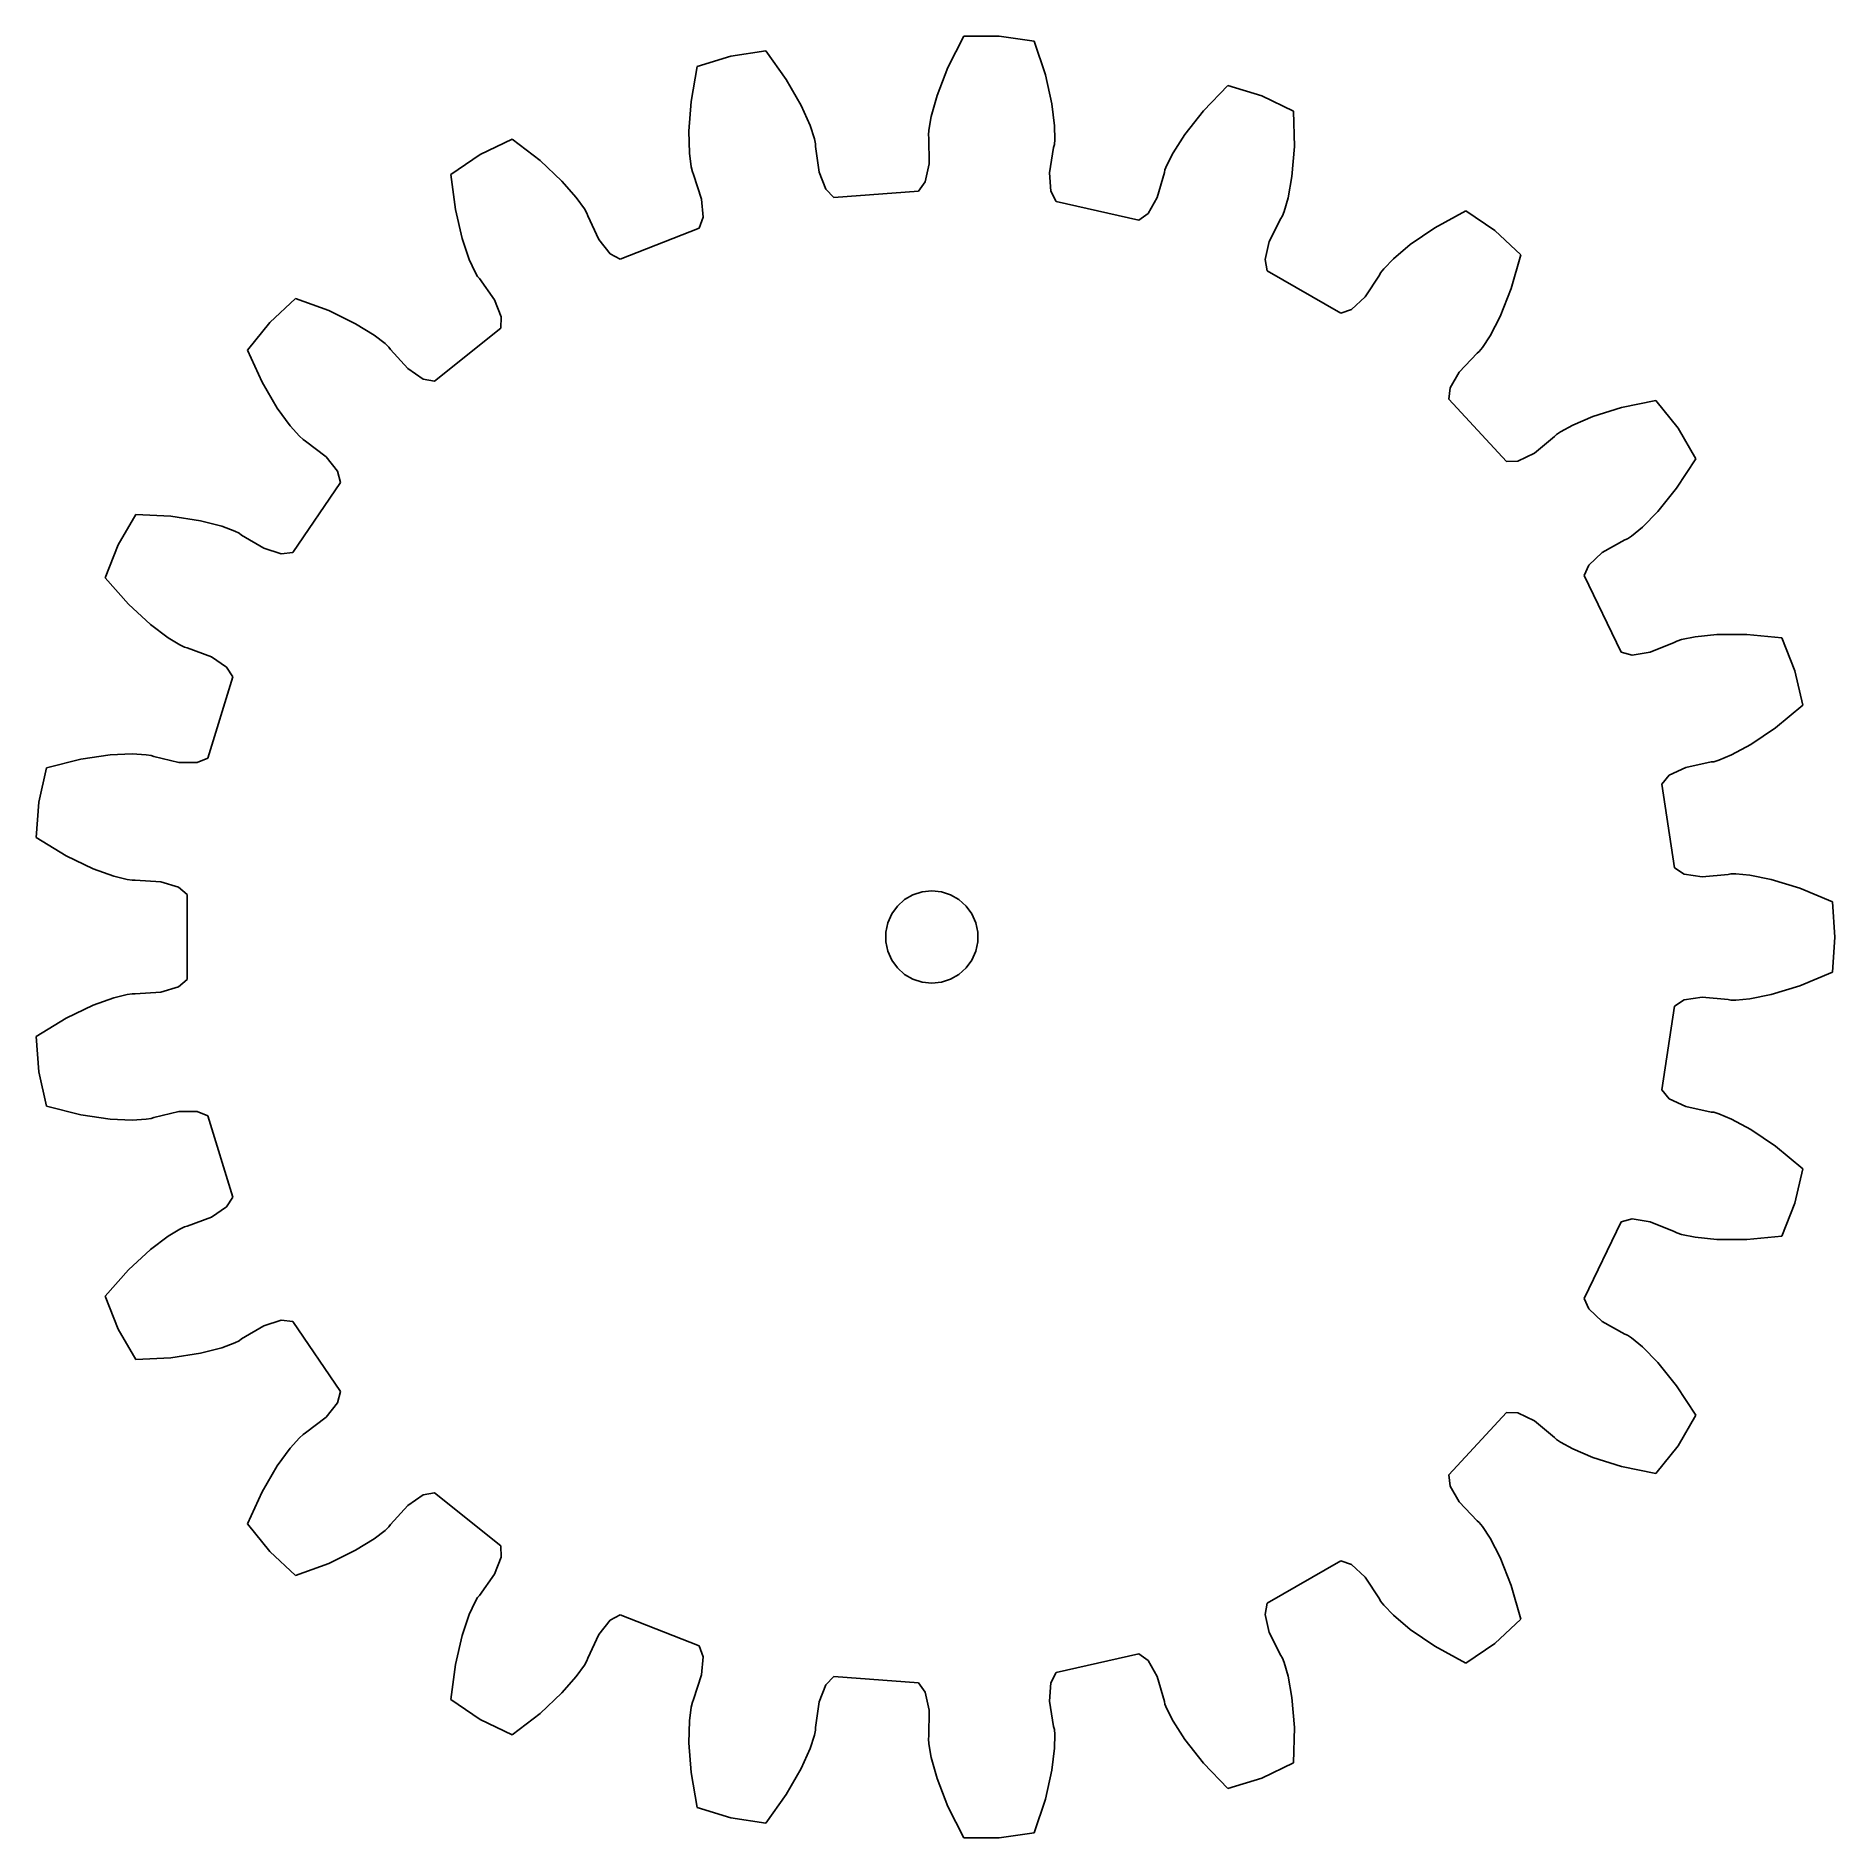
# Model space of a CAD drawing. Header units: metres. Extents: x -29 to 29.3, y -29.2 to 29.2.
import ezdxf

# ---------------------------------------------------------------- set-up
doc = ezdxf.new("R2010")
doc.units = ezdxf.units.M

msp = doc.modelspace()

# ---------------------------------------------------------------- linework, layer by layer
for p, q in [((1.042, 29.203), (0.524, 28.182)), ((2.188, 29.203), (1.042, 29.203)), ((3.322, 29.032), (2.188, 29.203)), ((-5.383, 28.721), (-6.516, 28.55)), ((-4.719, 27.789), (-5.383, 28.721)), ((3.682, 27.946), (3.322, 29.032)), ((-7.612, 28.212), (-7.806, 27.085)), ((-6.516, 28.55), (-7.612, 28.212)), ((0.524, 28.182), (0.174, 27.279)), ((-4.238, 26.949), (-4.719, 27.789)), ((3.894, 27.001), (3.682, 27.946)), ((9.603, 27.598), (8.808, 26.776)), ((10.699, 27.26), (9.603, 27.598)), ((-7.806, 27.085), (-7.875, 26.119)), ((-3.948, 26.3), (-4.238, 26.949)), ((0.174, 27.279), (-0.016, 26.595)), ((3.979, 26.296), (3.894, 27.001)), ((11.732, 26.763), (10.699, 27.26)), ((-3.806, 25.871), (-3.948, 26.3)), ((-0.016, 26.595), (-0.093, 26.149)), ((3.989, 25.844), (3.979, 26.296)), ((8.808, 26.776), (8.207, 26.016)), ((11.756, 25.619), (11.732, 26.763)), ((-13.609, 25.859), (-14.642, 25.361)), ((-12.7, 25.164), (-13.609, 25.859)), ((-7.875, 26.119), (-7.854, 25.409)), ((-3.771, 25.714), (-3.806, 25.871)), ((-3.769, 25.623), (-3.771, 25.714)), ((-0.093, 26.149), (-0.104, 25.988)), ((-0.104, 25.988), (-0.092, 25.898)), ((-0.092, 25.898), (-0.08, 25.056)), ((3.976, 25.683), (3.989, 25.844)), ((8.207, 26.016), (7.824, 25.418)), ((-14.642, 25.361), (-15.59, 24.715)), ((-11.993, 24.502), (-12.7, 25.164)), ((-7.854, 25.409), (-7.796, 24.96)), ((-3.655, 24.788), (-3.769, 25.623)), ((3.814, 24.765), (3.951, 25.595)), ((3.951, 25.595), (3.976, 25.683)), ((7.824, 25.418), (7.619, 25.015)), ((11.679, 24.653), (11.756, 25.619)), ((-15.59, 24.715), (-15.443, 23.581)), ((-7.796, 24.96), (-7.76, 24.803)), ((-7.76, 24.803), (-7.722, 24.72)), ((-7.722, 24.72), (-7.462, 23.919)), ((-3.439, 24.235), (-3.655, 24.788)), ((-0.08, 25.056), (-0.211, 24.477)), ((3.857, 24.172), (3.814, 24.765)), ((7.545, 24.775), (7.309, 23.967)), ((7.561, 24.864), (7.545, 24.775)), ((7.619, 25.015), (7.561, 24.864)), ((11.553, 23.954), (11.679, 24.653)), ((-11.525, 23.968), (-11.993, 24.502)), ((-11.262, 23.6), (-11.525, 23.968)), ((-3.176, 23.971), (-3.439, 24.235)), ((-0.432, 24.177), (-3.176, 23.971)), ((-0.211, 24.477), (-0.432, 24.177)), ((4.031, 23.842), (3.857, 24.172)), ((7.309, 23.967), (7.013, 23.452)), ((11.429, 23.52), (11.553, 23.954)), ((-15.443, 23.581), (-15.223, 22.637)), ((-11.182, 23.46), (-11.262, 23.6)), ((-11.154, 23.373), (-11.182, 23.46)), ((-10.799, 22.61), (-11.154, 23.373)), ((-7.462, 23.919), (-7.416, 23.327)), ((6.713, 23.23), (4.031, 23.842)), ((7.013, 23.452), (6.713, 23.23)), ((11.32, 23.293), (11.37, 23.37)), ((11.37, 23.37), (11.429, 23.52)), ((17.311, 23.541), (16.309, 22.99)), ((18.259, 22.896), (17.311, 23.541)), ((-7.539, 22.975), (-10.101, 21.97)), ((-7.416, 23.327), (-7.539, 22.975)), ((10.944, 22.54), (11.32, 23.293)), ((16.309, 22.99), (15.511, 22.441)), ((19.099, 22.116), (18.259, 22.896)), ((-15.223, 22.637), (-14.995, 21.965)), ((-10.43, 22.144), (-10.799, 22.61)), ((10.81, 21.961), (10.944, 22.54)), ((15.511, 22.441), (14.968, 21.983)), ((-14.995, 21.965), (-14.807, 21.554)), ((-10.101, 21.97), (-10.43, 22.144)), ((10.879, 21.595), (10.81, 21.961)), ((14.654, 21.658), (14.554, 21.531)), ((14.968, 21.983), (14.654, 21.658)), ((18.785, 21.016), (19.099, 22.116)), ((-14.807, 21.554), (-14.726, 21.414)), ((-14.726, 21.414), (-14.665, 21.346)), ((-14.665, 21.346), (-14.181, 20.657)), ((13.262, 20.219), (10.879, 21.595)), ((14.513, 21.45), (14.048, 20.748)), ((14.554, 21.531), (14.513, 21.45)), ((-20.627, 20.698), (-21.467, 19.919)), ((-19.553, 20.303), (-20.627, 20.698)), ((-14.181, 20.657), (-13.963, 20.105)), ((14.048, 20.748), (13.614, 20.343)), ((18.427, 20.115), (18.785, 21.016)), ((-21.467, 19.919), (-22.182, 19.022)), ((-18.682, 19.879), (-19.553, 20.303)), ((-18.078, 19.506), (-18.682, 19.879)), ((-13.963, 20.105), (-13.976, 19.732)), ((13.614, 20.343), (13.262, 20.219)), ((18.101, 19.485), (18.427, 20.115)), ((-17.718, 19.232), (-18.078, 19.506)), ((-13.976, 19.732), (-16.128, 18.017)), ((17.854, 19.106), (18.101, 19.485)), ((-22.182, 19.022), (-21.707, 17.981)), ((-17.6, 19.121), (-17.718, 19.232)), ((-17.548, 19.047), (-17.6, 19.121)), ((-16.984, 18.422), (-17.548, 19.047)), ((17.101, 18.313), (17.683, 18.922)), ((17.683, 18.922), (17.753, 18.98)), ((17.753, 18.98), (17.854, 19.106)), ((-16.494, 18.086), (-16.984, 18.422)), ((16.803, 17.799), (17.101, 18.313)), ((-21.707, 17.981), (-21.22, 17.144)), ((-16.128, 18.017), (-16.494, 18.086)), ((16.761, 17.429), (16.803, 17.799)), ((-21.22, 17.144), (-20.803, 16.569)), ((18.633, 15.412), (16.761, 17.429)), ((22.361, 17.162), (21.436, 16.873)), ((23.481, 17.393), (22.361, 17.162)), ((24.196, 16.497), (23.481, 17.393)), ((-20.803, 16.569), (-20.502, 16.232)), ((20.387, 16.376), (20.254, 16.285)), ((20.783, 16.594), (20.387, 16.376)), ((21.436, 16.873), (20.783, 16.594)), ((24.769, 15.504), (24.196, 16.497)), ((-20.502, 16.232), (-20.383, 16.122)), ((-20.383, 16.122), (-20.305, 16.075)), ((-20.305, 16.075), (-19.64, 15.56)), ((20.19, 16.219), (19.54, 15.685)), ((20.254, 16.285), (20.19, 16.219)), ((-19.64, 15.56), (-19.268, 15.096)), ((19.005, 15.426), (18.633, 15.412)), ((19.54, 15.685), (19.005, 15.426)), ((24.145, 14.545), (24.769, 15.504)), ((-19.172, 14.736), (-20.722, 12.463)), ((-19.268, 15.096), (-19.172, 14.736)), ((23.538, 13.79), (24.145, 14.545)), ((-25.811, 13.699), (-26.384, 12.706)), ((-24.669, 13.637), (-25.811, 13.699)), ((-23.712, 13.489), (-24.669, 13.637)), ((-23.024, 13.311), (-23.712, 13.489)), ((23.04, 13.284), (23.538, 13.79)), ((-22.6, 13.155), (-23.024, 13.311)), ((-22.455, 13.084), (-22.6, 13.155)), ((-22.382, 13.029), (-22.455, 13.084)), ((-21.659, 12.598), (-22.382, 13.029)), ((21.74, 12.459), (22.475, 12.869)), ((22.475, 12.869), (22.559, 12.904)), ((22.559, 12.904), (22.692, 12.995)), ((22.692, 12.995), (23.04, 13.284)), ((-26.384, 12.706), (-26.803, 11.639)), ((-21.092, 12.421), (-21.659, 12.598)), ((-20.722, 12.463), (-21.092, 12.421)), ((21.303, 12.055), (21.74, 12.459)), ((21.154, 11.714), (21.303, 12.055)), ((22.348, 9.235), (21.154, 11.714)), ((-26.803, 11.639), (-26.043, 10.784)), ((-26.043, 10.784), (-25.33, 10.128)), ((-25.33, 10.128), (-24.762, 9.701)), ((-24.762, 9.701), (-24.376, 9.467)), ((-24.376, 9.467), (-24.23, 9.398)), ((-24.23, 9.398), (-24.142, 9.376)), ((-24.142, 9.376), (-23.354, 9.079)), ((24.074, 9.548), (23.295, 9.229)), ((24.154, 9.591), (24.074, 9.548)), ((24.308, 9.64), (24.154, 9.591)), ((24.751, 9.731), (24.308, 9.64)), ((25.457, 9.804), (24.751, 9.731)), ((26.426, 9.808), (25.457, 9.804)), ((27.565, 9.699), (26.426, 9.808)), ((27.983, 8.632), (27.565, 9.699)), ((-23.354, 9.079), (-22.862, 8.746)), ((22.708, 9.139), (22.348, 9.235)), ((23.295, 9.229), (22.708, 9.139)), ((-22.664, 8.43), (-23.475, 5.801)), ((-22.862, 8.746), (-22.664, 8.43)), ((28.239, 7.514), (27.983, 8.632)), ((27.359, 6.782), (28.239, 7.514)), ((26.557, 6.24), (27.359, 6.782)), ((-26.634, 5.901), (-27.592, 5.76)), ((-25.925, 5.933), (-26.634, 5.901)), ((-25.473, 5.909), (-25.925, 5.933)), ((-25.314, 5.884), (-25.473, 5.909)), ((-25.228, 5.853), (-25.314, 5.884)), ((-24.41, 5.654), (-25.228, 5.853)), ((25.514, 5.729), (25.932, 5.903)), ((25.932, 5.903), (26.557, 6.24)), ((-28.702, 5.482), (-28.957, 4.365)), ((-27.592, 5.76), (-28.702, 5.482)), ((-23.816, 5.652), (-24.41, 5.654)), ((-23.475, 5.801), (-23.816, 5.652)), ((23.91, 5.241), (24.446, 5.497)), ((24.446, 5.497), (25.269, 5.673)), ((25.269, 5.673), (25.36, 5.682)), ((25.36, 5.682), (25.514, 5.729)), ((23.667, 4.958), (23.91, 5.241)), ((24.077, 2.238), (23.667, 4.958)), ((-28.957, 4.365), (-29.043, 3.221)), ((-29.043, 3.221), (-28.064, 2.629)), ((-28.064, 2.629), (-27.19, 2.212)), ((-27.19, 2.212), (-26.522, 1.972)), ((-26.522, 1.972), (-26.083, 1.862)), ((-26.083, 1.862), (-25.923, 1.838)), ((-25.923, 1.838), (-25.833, 1.843)), ((-25.833, 1.843), (-24.992, 1.792)), ((-24.992, 1.792), (-24.424, 1.619)), ((24.393, 2.04), (24.077, 2.238)), ((24.98, 1.952), (24.393, 2.04)), ((25.819, 2.027), (24.98, 1.952)), ((25.908, 2.046), (25.819, 2.027)), ((26.069, 2.046), (25.908, 2.046)), ((26.519, 2.003), (26.069, 2.046)), ((27.216, 1.865), (26.519, 2.003)), ((28.143, 1.583), (27.216, 1.865)), ((-24.424, 1.619), (-24.142, 1.376)), ((-24.142, 1.376), (-24.142, -1.376)), ((-1.115, 1.004), (-0.882, 1.214)), ((-0.882, 1.214), (-0.61, 1.37)), ((-0.61, 1.37), (-0.312, 1.467)), ((-0.312, 1.467), (0, 1.5)), ((0, 1.5), (0.312, 1.467)), ((0.312, 1.467), (0.61, 1.37)), ((0.61, 1.37), (0.882, 1.214)), ((0.882, 1.214), (1.115, 1.004)), ((29.199, 1.143), (28.143, 1.583)), ((-1.427, 0.464), (-1.299, 0.75)), ((-1.299, 0.75), (-1.115, 1.004)), ((1.115, 1.004), (1.299, 0.75)), ((1.299, 0.75), (1.427, 0.464)), ((29.285, 0), (29.199, 1.143)), ((-1.492, 0.157), (-1.427, 0.464)), ((-1.492, -0.157), (-1.492, 0.157)), ((1.427, 0.464), (1.492, 0.157)), ((1.492, 0.157), (1.492, -0.157)), ((-1.427, -0.464), (-1.492, -0.157)), ((-1.299, -0.75), (-1.427, -0.464)), ((1.427, -0.464), (1.299, -0.75)), ((1.492, -0.157), (1.427, -0.464)), ((29.199, -1.143), (29.285, 0)), ((-1.115, -1.004), (-1.299, -0.75)), ((-0.882, -1.214), (-1.115, -1.004)), ((1.115, -1.004), (0.882, -1.214)), ((1.299, -0.75), (1.115, -1.004)), ((28.143, -1.583), (29.199, -1.143)), ((-24.424, -1.619), (-24.992, -1.792)), ((-24.142, -1.376), (-24.424, -1.619)), ((-0.61, -1.37), (-0.882, -1.214)), ((-0.312, -1.467), (-0.61, -1.37)), ((0, -1.5), (-0.312, -1.467)), ((0.312, -1.467), (0, -1.5)), ((0.61, -1.37), (0.312, -1.467)), ((0.882, -1.214), (0.61, -1.37)), ((27.216, -1.865), (28.143, -1.583)), ((-27.19, -2.212), (-28.064, -2.629)), ((-26.522, -1.972), (-27.19, -2.212)), ((-26.083, -1.862), (-26.522, -1.972)), ((-25.923, -1.838), (-26.083, -1.862)), ((-25.833, -1.843), (-25.923, -1.838)), ((-24.992, -1.792), (-25.833, -1.843)), ((23.667, -4.958), (24.077, -2.238)), ((24.077, -2.238), (24.393, -2.04)), ((24.393, -2.04), (24.98, -1.952)), ((24.98, -1.952), (25.819, -2.027)), ((25.819, -2.027), (25.908, -2.046)), ((25.908, -2.046), (26.069, -2.046)), ((26.069, -2.046), (26.519, -2.003)), ((26.519, -2.003), (27.216, -1.865)), ((-28.064, -2.629), (-29.043, -3.221)), ((-29.043, -3.221), (-28.957, -4.365)), ((-28.957, -4.365), (-28.702, -5.482)), ((23.91, -5.241), (23.667, -4.958)), ((24.446, -5.497), (23.91, -5.241)), ((-28.702, -5.482), (-27.592, -5.76)), ((-27.592, -5.76), (-26.634, -5.901)), ((-25.228, -5.853), (-24.41, -5.654)), ((-24.41, -5.654), (-23.816, -5.652)), ((-23.816, -5.652), (-23.475, -5.801)), ((-23.475, -5.801), (-22.664, -8.43)), ((25.269, -5.673), (24.446, -5.497)), ((25.36, -5.682), (25.269, -5.673)), ((25.514, -5.729), (25.36, -5.682)), ((25.932, -5.903), (25.514, -5.729)), ((-26.634, -5.901), (-25.925, -5.933)), ((-25.925, -5.933), (-25.473, -5.909)), ((-25.473, -5.909), (-25.314, -5.884)), ((-25.314, -5.884), (-25.228, -5.853)), ((26.557, -6.24), (25.932, -5.903)), ((27.359, -6.782), (26.557, -6.24)), ((28.239, -7.514), (27.359, -6.782)), ((27.983, -8.632), (28.239, -7.514)), ((-22.862, -8.746), (-23.354, -9.079)), ((-22.664, -8.43), (-22.862, -8.746)), ((27.565, -9.699), (27.983, -8.632)), ((-23.354, -9.079), (-24.142, -9.376)), ((21.154, -11.714), (22.348, -9.235)), ((22.348, -9.235), (22.708, -9.139)), ((22.708, -9.139), (23.295, -9.229)), ((23.295, -9.229), (24.074, -9.548)), ((-24.762, -9.701), (-25.33, -10.128)), ((-24.376, -9.467), (-24.762, -9.701)), ((-24.23, -9.398), (-24.376, -9.467)), ((-24.142, -9.376), (-24.23, -9.398)), ((24.074, -9.548), (24.154, -9.591)), ((24.154, -9.591), (24.308, -9.64)), ((24.308, -9.64), (24.751, -9.731)), ((24.751, -9.731), (25.457, -9.804)), ((25.457, -9.804), (26.426, -9.808)), ((26.426, -9.808), (27.565, -9.699)), ((-25.33, -10.128), (-26.043, -10.784)), ((-26.043, -10.784), (-26.803, -11.639)), ((-26.803, -11.639), (-26.384, -12.706)), ((21.303, -12.055), (21.154, -11.714)), ((21.74, -12.459), (21.303, -12.055)), ((-26.384, -12.706), (-25.811, -13.699)), ((-22.382, -13.029), (-21.659, -12.598)), ((-21.659, -12.598), (-21.092, -12.421)), ((-21.092, -12.421), (-20.722, -12.463)), ((-20.722, -12.463), (-19.172, -14.736)), ((22.475, -12.869), (21.74, -12.459)), ((-23.712, -13.489), (-23.024, -13.311)), ((-23.024, -13.311), (-22.6, -13.155)), ((-22.6, -13.155), (-22.455, -13.084)), ((-22.455, -13.084), (-22.382, -13.029)), ((22.559, -12.904), (22.475, -12.869)), ((22.692, -12.995), (22.559, -12.904)), ((23.04, -13.284), (22.692, -12.995)), ((23.538, -13.79), (23.04, -13.284)), ((-25.811, -13.699), (-24.669, -13.637)), ((-24.669, -13.637), (-23.712, -13.489)), ((24.145, -14.545), (23.538, -13.79)), ((24.769, -15.504), (24.145, -14.545)), ((-19.268, -15.096), (-19.64, -15.56)), ((-19.172, -14.736), (-19.268, -15.096)), ((-19.64, -15.56), (-20.305, -16.075)), ((16.761, -17.429), (18.633, -15.412)), ((18.633, -15.412), (19.005, -15.426)), ((19.005, -15.426), (19.54, -15.685)), ((19.54, -15.685), (20.19, -16.219)), ((24.196, -16.497), (24.769, -15.504)), ((-20.502, -16.232), (-20.803, -16.569)), ((-20.383, -16.122), (-20.502, -16.232)), ((-20.305, -16.075), (-20.383, -16.122)), ((20.19, -16.219), (20.254, -16.285)), ((20.254, -16.285), (20.387, -16.376)), ((-20.803, -16.569), (-21.22, -17.144)), ((20.387, -16.376), (20.783, -16.594)), ((20.783, -16.594), (21.436, -16.873)), ((21.436, -16.873), (22.361, -17.162)), ((23.481, -17.393), (24.196, -16.497)), ((-21.22, -17.144), (-21.707, -17.981)), ((16.803, -17.799), (16.761, -17.429)), ((22.361, -17.162), (23.481, -17.393)), ((-21.707, -17.981), (-22.182, -19.022)), ((-16.984, -18.422), (-16.494, -18.086)), ((-16.494, -18.086), (-16.128, -18.017)), ((-16.128, -18.017), (-13.976, -19.732)), ((17.101, -18.313), (16.803, -17.799)), ((-17.548, -19.047), (-16.984, -18.422)), ((17.683, -18.922), (17.101, -18.313)), ((-22.182, -19.022), (-21.467, -19.919)), ((-18.078, -19.506), (-17.718, -19.232)), ((-17.718, -19.232), (-17.6, -19.121)), ((-17.6, -19.121), (-17.548, -19.047)), ((17.753, -18.98), (17.683, -18.922)), ((17.854, -19.106), (17.753, -18.98)), ((18.101, -19.485), (17.854, -19.106)), ((-18.682, -19.879), (-18.078, -19.506)), ((-13.976, -19.732), (-13.963, -20.105)), ((18.427, -20.115), (18.101, -19.485)), ((-21.467, -19.919), (-20.627, -20.698)), ((-20.627, -20.698), (-19.553, -20.303)), ((-19.553, -20.303), (-18.682, -19.879)), ((-13.963, -20.105), (-14.181, -20.657)), ((10.879, -21.595), (13.262, -20.219)), ((13.262, -20.219), (13.614, -20.343)), ((13.614, -20.343), (14.048, -20.748)), ((18.785, -21.016), (18.427, -20.115)), ((-14.181, -20.657), (-14.665, -21.346)), ((14.048, -20.748), (14.513, -21.45)), ((19.099, -22.116), (18.785, -21.016)), ((-14.807, -21.554), (-14.995, -21.965)), ((-14.726, -21.414), (-14.807, -21.554)), ((-14.665, -21.346), (-14.726, -21.414)), ((10.81, -21.961), (10.879, -21.595)), ((14.513, -21.45), (14.554, -21.531)), ((14.554, -21.531), (14.654, -21.658)), ((-14.995, -21.965), (-15.223, -22.637)), ((-10.799, -22.61), (-10.43, -22.144)), ((-10.43, -22.144), (-10.101, -21.97)), ((-10.101, -21.97), (-7.539, -22.975)), ((10.944, -22.54), (10.81, -21.961)), ((14.654, -21.658), (14.968, -21.983)), ((14.968, -21.983), (15.511, -22.441)), ((18.259, -22.896), (19.099, -22.116)), ((-15.223, -22.637), (-15.443, -23.581)), ((-11.154, -23.373), (-10.799, -22.61)), ((11.32, -23.293), (10.944, -22.54)), ((15.511, -22.441), (16.309, -22.99)), ((-7.539, -22.975), (-7.416, -23.327)), ((-7.416, -23.327), (-7.462, -23.919)), ((4.031, -23.842), (6.713, -23.23)), ((6.713, -23.23), (7.013, -23.452)), ((11.37, -23.37), (11.32, -23.293)), ((16.309, -22.99), (17.311, -23.541)), ((17.311, -23.541), (18.259, -22.896)), ((-15.443, -23.581), (-15.59, -24.715)), ((-11.525, -23.968), (-11.262, -23.6)), ((-11.262, -23.6), (-11.182, -23.46)), ((-11.182, -23.46), (-11.154, -23.373)), ((-7.462, -23.919), (-7.722, -24.72)), ((3.857, -24.172), (4.031, -23.842)), ((7.013, -23.452), (7.309, -23.967)), ((11.429, -23.52), (11.37, -23.37)), ((11.553, -23.954), (11.429, -23.52)), ((-12.7, -25.164), (-11.993, -24.502)), ((-11.993, -24.502), (-11.525, -23.968)), ((-3.655, -24.788), (-3.439, -24.235)), ((-3.439, -24.235), (-3.176, -23.971)), ((-3.176, -23.971), (-0.432, -24.177)), ((-0.432, -24.177), (-0.211, -24.477)), ((-0.211, -24.477), (-0.08, -25.056)), ((3.814, -24.765), (3.857, -24.172)), ((7.309, -23.967), (7.545, -24.775)), ((11.679, -24.653), (11.553, -23.954)), ((-15.59, -24.715), (-14.642, -25.361)), ((-7.796, -24.96), (-7.854, -25.409)), ((-7.76, -24.803), (-7.796, -24.96)), ((-7.722, -24.72), (-7.76, -24.803)), ((-3.769, -25.623), (-3.655, -24.788)), ((-0.08, -25.056), (-0.092, -25.898)), ((3.951, -25.595), (3.814, -24.765)), ((7.545, -24.775), (7.561, -24.864)), ((7.561, -24.864), (7.619, -25.015)), ((7.619, -25.015), (7.824, -25.418)), ((11.756, -25.619), (11.679, -24.653)), ((-14.642, -25.361), (-13.609, -25.859)), ((-13.609, -25.859), (-12.7, -25.164)), ((-7.854, -25.409), (-7.875, -26.119)), ((-3.771, -25.714), (-3.769, -25.623)), ((3.976, -25.683), (3.951, -25.595)), ((3.989, -25.844), (3.976, -25.683)), ((7.824, -25.418), (8.207, -26.016)), ((11.732, -26.763), (11.756, -25.619)), ((-7.875, -26.119), (-7.806, -27.085)), ((-3.948, -26.3), (-3.806, -25.871)), ((-3.806, -25.871), (-3.771, -25.714)), ((-0.092, -25.898), (-0.104, -25.988)), ((-0.104, -25.988), (-0.093, -26.149)), ((-0.093, -26.149), (-0.016, -26.595)), ((3.979, -26.296), (3.989, -25.844)), ((8.207, -26.016), (8.808, -26.776)), ((-4.238, -26.949), (-3.948, -26.3)), ((-0.016, -26.595), (0.174, -27.279)), ((3.894, -27.001), (3.979, -26.296)), ((8.808, -26.776), (9.603, -27.598)), ((10.699, -27.26), (11.732, -26.763)), ((-7.806, -27.085), (-7.612, -28.212)), ((-4.719, -27.789), (-4.238, -26.949)), ((0.174, -27.279), (0.524, -28.182)), ((3.682, -27.946), (3.894, -27.001)), ((9.603, -27.598), (10.699, -27.26)), ((-5.383, -28.721), (-4.719, -27.789)), ((3.322, -29.032), (3.682, -27.946)), ((-7.612, -28.212), (-6.516, -28.55)), ((-6.516, -28.55), (-5.383, -28.721)), ((0.524, -28.182), (1.042, -29.203)), ((1.042, -29.203), (2.188, -29.203)), ((2.188, -29.203), (3.322, -29.032))]:
    msp.add_line(p, q)

doc.saveas('drawing.dxf')
